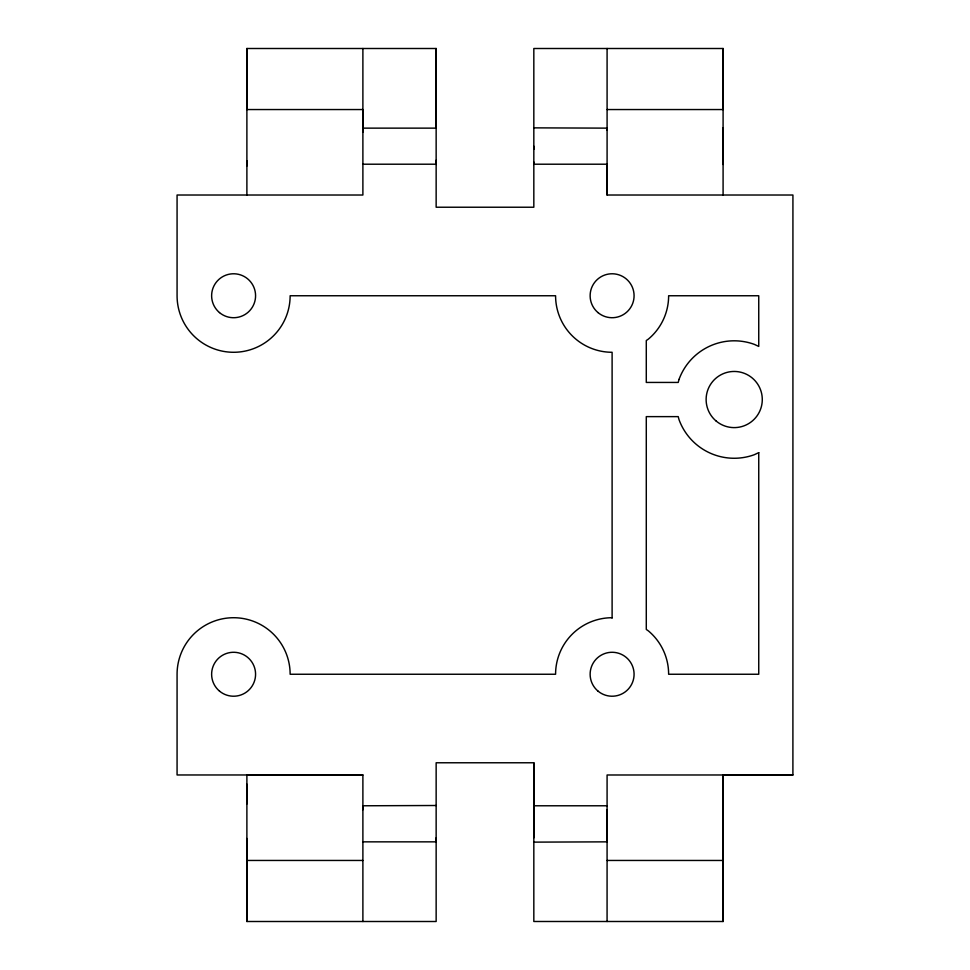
<?xml version="1.0" encoding="UTF-8"?>
<svg xmlns="http://www.w3.org/2000/svg" width="970" height="970" viewBox="0 0 970 970"><rect width="100%" height="100%" fill="white"/><g stroke="black" fill="none" stroke-linecap="round" stroke-linejoin="round"><path stroke-width="1.45" d="M533.827 837.85L533.827 762.772L436.148 762.772L436.148 921.5L246.889 921.5L246.889 838.48M246.889 803.985L246.889 784.136M246.889 166.015L246.889 160.838M607.087 109.549L723.087 109.549L723.087 48.5L533.827 48.5L533.827 207.228L436.148 207.228L436.148 48.5L246.889 48.5L246.889 109.549L362.889 109.549L362.889 195.018L177.073 195.018L177.073 295.753A56.527 56.527 0 0 0 233.6 352.28A56.527 56.527 0 0 0 290.139 295.753L555.58 295.753A56.527 56.527 0 0 0 612.106 352.28L612.106 618.084M362.889 809.792L362.889 805.779L436.148 805.5M362.889 132.15L362.889 48.5M436.148 842.13L436.148 837.85M436.148 164.488L436.148 160.208M436.148 48.5L436.148 128.137L362.889 128.137M533.827 762.772L533.827 921.488L723.062 921.5L723.062 774.981L792.902 774.969M533.827 164.488L533.827 162.038M533.827 149.356L533.827 146.179M533.827 127.858L607.087 128.137L607.087 130.32M607.074 921.488L607.087 774.994L792.902 774.969L792.927 195.018L607.087 195.018L607.087 48.5M607.087 195.018L607.087 164.209L533.827 164.209M723.062 921.5L723.062 774.981M723.087 195.018L723.087 48.5M362.889 921.5L362.889 774.969L246.889 774.969L246.889 921.5M362.889 164.209L436.148 164.209M362.889 774.969L177.073 774.969L177.073 674.247A56.527 56.527 0 0 1 233.6 617.72A56.527 56.527 0 0 1 290.139 674.247L555.58 674.247A56.527 56.527 0 0 1 612.106 617.72M533.827 805.779L607.087 805.779M362.889 841.851L436.148 841.851M246.889 860.451L362.889 860.451M607.087 860.451L723.062 860.463M723.087 127.858L723.087 164.488M607.087 809.792L607.087 841.851L533.827 842.13M246.889 48.5L246.889 195.018M679.012 379.44L678.212 382.435L646.287 382.435L646.287 340.555L648.445 339.051A56.527 56.527 0 0 0 668.633 295.753L758.746 295.753L758.746 346.423L754.284 344.35A58.733 58.733 0 0 0 679.012 379.44M758.746 452.638L754.284 454.724A58.733 58.733 0 0 1 679.012 419.622L678.212 416.627L646.287 416.627L646.287 629.445L648.445 630.949A56.527 56.527 0 0 1 668.633 674.247L758.746 674.247L758.746 452.638M597.981 312.582A21.983 21.983 0 0 0 633.749 299.56A21.983 21.983 0 0 0 604.589 275.092A21.983 21.983 0 0 0 597.981 312.582M597.981 691.089A21.983 21.983 0 0 0 633.749 678.066A21.983 21.983 0 0 0 604.589 653.598A21.983 21.983 0 0 0 597.981 691.089M219.475 691.089A21.983 21.983 0 0 0 255.243 678.066A21.983 21.983 0 0 0 226.083 653.598A21.983 21.983 0 0 0 219.475 691.089M716.151 421.041A28.081 28.081 0 0 0 761.862 404.405A28.081 28.081 0 0 0 724.602 373.147A28.081 28.081 0 0 0 716.151 421.041M219.475 312.582A21.983 21.983 0 0 0 255.243 299.56A21.983 21.983 0 0 0 226.083 275.092A21.983 21.983 0 0 0 219.475 312.582"/></g></svg>
